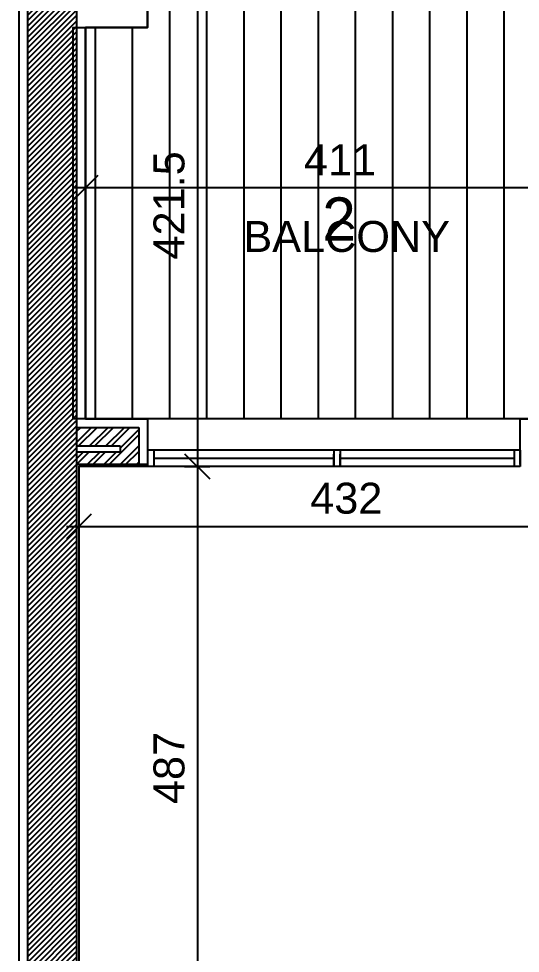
# Model space of a CAD drawing. Extents: x -1.7 to 43, y -165.8 to -101.1.
# Drawn here: x 0.01 to 4.06, y -113.5 to -105.95 of the extents above; entities that cross this region are included whole.
import ezdxf
from ezdxf.enums import TextEntityAlignment as Align

# ---------------------------------------------------------------- set-up
doc = ezdxf.new("R2010")
doc.units = 0
doc.header["$MEASUREMENT"] = 0
doc.header["$PDMODE"] = 35
doc.header["$PDSIZE"] = 0.3
doc.layers.get('0').update_dxf_attribs({"linetype": 'CONTINUOUS'})
doc.layers.get('DEFPOINTS').update_dxf_attribs({"linetype": 'CONTINUOUS'})
for name, color, linetype in [('A-ALU', 9, 'CONTINUOUS'), ('A-AREAS', 6, 'CONTINUOUS'), ('A-AREAS-TXT', 6, 'CONTINUOUS'), ('a-dim', 3, 'CONTINUOUS'), ('A-HATCH-CONC', 8, 'CONTINUOUS'), ('A-HATCH-WALL', 8, 'CONTINUOUS'), ('A-NOMENCLATURE', 3, 'CONTINUOUS'), ('A-PLASTER', 8, 'CONTINUOUS'), ('a-revetement', 1, 'CONTINUOUS'), ('A-TILES', 137, 'CONTINUOUS'), ('A-WALL', 4, 'CONTINUOUS'), ('areaexe', 2, 'CONTINUOUS'), ('S-2ND-3RD-4-5-6TH$0$A-STR 2-3-4-5-6', 2, 'CONTINUOUS')]:
    doc.layers.add(name, color=color, linetype=linetype)
doc.styles.add('A100-STEXT', font='ARIAL.TTF', dxfattribs={"height": 0.25})
doc.dimstyles.new('A100-DIM', dxfattribs={"dimtxt": 0.25, "dimasz": 0.2, "dimexe": 0.1, "dimexo": 0.3, "dimgap": 0.1, "dimtad": 1, "dimlfac": 100, "dimrnd": 0.5, "dimdsep": 46, "dimtxsty": 'A100-STEXT', "dimblk1": 'OBLIQUE', "dimblk2": 'OBLIQUE', "dimsah": 1, "dimcen": -0.05, "dimdle": 0.1, "dimclrd": 15, "dimclre": 15, "dimclrt": 256, "dimadec": 0, "dimazin": 0, "dimtfac": 0.28, "dimtix": 1, "dimtmove": 2, "dimatfit": 3, "dimldrblk": 'OBLIQUE', "dimfxl": 0, "dimtolj": 1, "dimarcsym": 0})

# ---------------------------------------------------------------- blocks, each defined once
blk = doc.blocks.new('_OBLIQUE')
at = {"color": 0, "linetype": 'ByBlock'}
blk.add_line((-0.5, -0.5), (0.5, 0.5), dxfattribs=at)
blk = doc.blocks.new('*D63')
at = {"layer": 'a-dim', "color": 15, "lineweight": -2}
for p, q in [((1.4511, -105.2501), (1.4511, -109.6651)), ((1.3484, -105.3501), (1.5511, -105.3501)), ((1.3484, -109.5651), (1.5511, -109.5651))]:
    blk.add_line(p, q, dxfattribs=at)
at = {"layer": 'DEFPOINTS', "color": 0}
for p in [(1.0484, -105.3501), (1.0484, -109.5651), (1.4511, -109.5651)]:
    blk.add_point(p, dxfattribs=at)
at = {"layer": 'a-dim', "color": 15, "lineweight": -2, "xscale": 0.2, "yscale": 0.2, "zscale": 0.2}
for p, rotation in [((1.4511, -105.3501), 90), ((1.4511, -109.5651), 270)]:
    blk.add_blockref('_OBLIQUE', p, dxfattribs=dict(at, rotation=rotation))
at = {"layer": 'a-dim', "insert": (1.2234, -107.4576), "char_height": 0.25, "attachment_point": 5, "rotation": 90, "style": 'A100-STEXT'}
blk.add_mtext('\\A1;421.5', dxfattribs=at)
blk = doc.blocks.new('*D64')
at = {"layer": 'a-dim', "color": 15, "lineweight": -2}
for p, q in [((1.4511, -109.4651), (1.4511, -114.5351)), ((1.3484, -109.5651), (1.5511, -109.5651)), ((1.3934, -114.4351), (1.5511, -114.4351))]:
    blk.add_line(p, q, dxfattribs=at)
at = {"layer": 'DEFPOINTS', "color": 0}
for p in [(1.0484, -109.5651), (1.0934, -114.4351), (1.4511, -114.4351)]:
    blk.add_point(p, dxfattribs=at)
at = {"layer": 'a-dim', "color": 15, "lineweight": -2, "xscale": 0.2, "yscale": 0.2, "zscale": 0.2}
for p, rotation in [((1.4511, -109.5651), 90), ((1.4511, -114.4351), 270)]:
    blk.add_blockref('_OBLIQUE', p, dxfattribs=dict(at, rotation=rotation))
at = {"layer": 'a-dim', "insert": (1.2234, -112.0001), "char_height": 0.25, "attachment_point": 5, "rotation": 90, "style": 'A100-STEXT'}
blk.add_mtext('\\A1;487', dxfattribs=at)
blk = doc.blocks.new('*D72')
at = {"layer": 'a-dim', "color": 15, "lineweight": -2}
for p, q in [((4.7584, -107.3152), (0.4484, -107.3152)), ((0.5484, -107.3501), (0.5484, -107.4152)), ((4.6584, -107.3501), (4.6584, -107.4152))]:
    blk.add_line(p, q, dxfattribs=at)
at = {"layer": 'DEFPOINTS', "color": 0}
for p in [(0.5484, -107.0501), (4.6584, -107.0501), (0.5484, -107.3152)]:
    blk.add_point(p, dxfattribs=at)
at = {"layer": 'a-dim', "color": 15, "lineweight": -2, "xscale": 0.2, "yscale": 0.2, "zscale": 0.2, "rotation": 180.0000000000002}
blk.add_blockref('_OBLIQUE', (0.5484, -107.3152), dxfattribs=at)
at = {"layer": 'a-dim', "color": 15, "lineweight": -2, "xscale": 0.2, "yscale": 0.2, "zscale": 0.2}
blk.add_blockref('_OBLIQUE', (4.6584, -107.3152), dxfattribs=at)
at = {"layer": 'a-dim', "insert": (2.6034, -107.0897), "char_height": 0.25, "attachment_point": 5, "style": 'A100-STEXT'}
blk.add_mtext('\\A1;411', dxfattribs=at)
blk = doc.blocks.new('*D80')
at = {"layer": 'a-dim', "color": 15, "lineweight": -2}
for p, q in [((0.4934, -109.8651), (0.4934, -110.151)), ((4.8134, -109.8651), (4.8134, -110.151)), ((0.3934, -110.051), (4.9134, -110.051))]:
    blk.add_line(p, q, dxfattribs=at)
at = {"layer": 'DEFPOINTS', "color": 0}
for p in [(0.4934, -109.5651), (4.8134, -109.5651), (4.8134, -110.051)]:
    blk.add_point(p, dxfattribs=at)
at = {"layer": 'a-dim', "color": 15, "lineweight": -2, "xscale": 0.2, "yscale": 0.2, "zscale": 0.2, "rotation": 180}
blk.add_blockref('_OBLIQUE', (0.4934, -110.051), dxfattribs=at)
at = {"layer": 'a-dim', "color": 15, "lineweight": -2, "xscale": 0.2, "yscale": 0.2, "zscale": 0.2}
blk.add_blockref('_OBLIQUE', (4.8134, -110.051), dxfattribs=at)
at = {"layer": 'a-dim', "insert": (2.6534, -109.8233), "char_height": 0.25, "attachment_point": 5, "style": 'A100-STEXT'}
blk.add_mtext('\\A1;432', dxfattribs=at)
blk = doc.blocks.new('A$C45441731')
at = {"layer": 'A-ALU'}
for p, q in [((4.0584, 52.915), (1.0484, 52.915)), ((1.0484, 52.915), (1.0484, 52.785)), ((1.0984, 52.915), (1.0984, 52.785)), ((2.5534, 52.915), (2.5534, 52.785)), ((2.6034, 52.915), (2.6034, 52.785)), ((4.0084, 52.915), (4.0084, 52.785)), ((4.0584, 52.915), (4.0584, 52.785)), ((2.5534, 52.85), (1.0984, 52.85)), ((2.5534, 52.785), (2.5534, 52.885)), ((2.6034, 52.785), (2.6034, 52.885)), ((4.0084, 52.85), (2.6034, 52.85)), ((4.0584, 52.785), (1.0484, 52.785))]:
    blk.add_line(p, q, dxfattribs=at)

msp = doc.modelspace()

# ---------------------------------------------------------------- hatches: boundary and pattern name
at = {"layer": 'A-HATCH-CONC'}
h = msp.add_hatch(dxfattribs=at)
h.set_pattern_fill('ANSI31', color=256, scale=0.25, style=0)
h.set_pattern_definition([(45, (5e-11, -162.350143), (-0.022097087, 0.022097087), [])])
h.paths.add_polyline_path([(0.47837, -105.11243), (0.07837, -105.12136), (0.07837, -120.35014), (0.47837, -120.35014)])
at = {"layer": 'A-HATCH-WALL'}
h = msp.add_hatch(dxfattribs=at)
h.set_pattern_fill('ANSI32', color=256, scale=0.25, style=0)
h.set_pattern_definition([(45, (5e-11, -162.35014), (-0.06629126, 0.06629126), []), (45, (0.04419, -162.35014), (-0.06629126, 0.06629126), [])])
h.paths.add_polyline_path([(0.97837, -109.25014), (0.47837, -109.25014), (0.47837, -109.40014), (0.82837, -109.40014), (0.82837, -109.45014), (0.47837, -109.45014), (0.47837, -109.55014), (0.97837, -109.55014)])
at = {"layer": 'A-TILES'}
h = msp.add_hatch(dxfattribs=at)
h.set_pattern_fill('_USER', color=256, scale=0.3, angle=90, style=0, pattern_type=0)
h.set_pattern_definition([(90, (11.72837, -144.15014), (-0.3, 2e-17), [])])
h.paths.add_polyline_path([(4.65837, -105.95014), (2.38486, -105.95014), (4.65837, -107.7785)])
h.paths.add_polyline_path([(4.65837, -105.95014), (4.65837, -105.45014), (1.76313, -105.45014), (2.38486, -105.95014)])
h.paths.add_polyline_path([(2.38486, -105.95014), (1.76313, -105.45014), (1.04837, -105.45014), (1.04837, -105.95014)])
h.paths.add_polyline_path([(1.04837, -105.95014), (1.04837, -106.02014), (0.44837, -106.02014), (0.44837, -109.18014), (4.65837, -109.18014), (4.65837, -107.7785), (2.38486, -105.95014)])

# ---------------------------------------------------------------- linework, layer by layer
at = {"layer": 'A-ALU'}
msp.add_line((4.05837, -109.18014), (1.04837, -109.18014), dxfattribs=at)
at = {"layer": 'A-AREAS'}
msp.add_lwpolyline([(4.65837, -105.35014), (4.65837, -109.18014), (0.44837, -109.18014), (0.44837, -106.02014), (1.04837, -106.02014), (1.04837, -105.02246), (0.00837, -105.05341), (0.00837, -120.42014), (0.47837, -120.42014), (0.47837, -118.92014), (4.65837, -118.92014), (4.65837, -120.42014), (12.29837, -120.42014), (12.29837, -119.32014), (13.63258, -119.32014), (14.39249, -118.39136), (14.57768, -118.54029), (14.74689, -118.32989), (17.36523, -120.43556)], dxfattribs=at)
at = {"layer": 'A-PLASTER'}
msp.add_lwpolyline([(1.04837, -109.56514), (0.49337, -109.56514), (0.49337, -114.43514), (1.09337, -114.43514), (1.09337, -114.61514), (0.49337, -114.61514), (0.49337, -118.53514), (1.09837, -118.53514)], dxfattribs=at)
at = {"layer": 'a-revetement'}
for p, q in [((1.04837, -105.02246), (1.04837, -106.02014)), ((0.00837, -105.05341), (0.00837, -120.42014)), ((1.04837, -106.02014), (0.54837, -106.02014)), ((0.54837, -106.02014), (0.54837, -109.18014)), ((0.54837, -109.18014), (1.04837, -109.18014)), ((1.04837, -109.18014), (1.04837, -109.55014)), ((4.05837, -109.55014), (4.05837, -109.18014)), ((4.05837, -109.18014), (4.65837, -109.18014)), ((1.04837, -109.55014), (0.97837, -109.55014))]:
    msp.add_line(p, q, dxfattribs=at)
at = {"layer": 'A-WALL'}
for p, q in [((0.47837, -109.25014), (0.97837, -109.25014)), ((0.97837, -109.25014), (0.97837, -109.55014)), ((0.47837, -109.40014), (0.82837, -109.40014)), ((0.82837, -109.40014), (0.82837, -109.45014)), ((0.82837, -109.45014), (0.47837, -109.45014)), ((0.97837, -109.55014), (0.47837, -109.55014))]:
    msp.add_line(p, q, dxfattribs=at)
at = {"layer": 'areaexe'}
for p, q in [((0.00837, -105.05341), (0.00837, -120.42014)), ((1.04837, -106.02014), (1.04837, -105.35014)), ((0.54837, -109.18014), (0.54837, -106.02014)), ((0.54837, -106.02014), (1.04837, -106.02014)), ((4.65837, -109.18014), (0.54837, -109.18014))]:
    msp.add_line(p, q, dxfattribs=at)
at = {"layer": 'S-2ND-3RD-4-5-6TH$0$A-STR 2-3-4-5-6'}
msp.add_lwpolyline([(0.07837, -120.35014), (0.47837, -120.35014), (0.47837, -105.11243), (0.07837, -105.12136)], close=True, dxfattribs=at)

# ---------------------------------------------------------------- block references
at = {"layer": 'A-ALU'}
msp.add_blockref('A$C45441731', (0, -162.35014), dxfattribs=at)

# ---------------------------------------------------------------- texts
at = {"layer": 'A-AREAS-TXT', "style": 'A100-STEXT'}
msp.add_text('2', height=0.35, dxfattribs=at).set_placement((2.5949, -107.74285), align=Align.CENTER)
at = {"layer": 'A-NOMENCLATURE', "style": 'A100-STEXT'}
msp.add_text('BALCONY', height=0.25, dxfattribs=at).set_placement((2.65675, -107.70847), align=Align.MIDDLE)

# ---------------------------------------------------------------- dimensions: what is measured, and where the dimension line sits
at = {"layer": 'a-dim'}
for p1, p2, distance, picture, middle in [((1.04837, -105.35014), (1.04837, -109.56514), 0.4027, '*D63', (1.22342, -107.45764)), ((4.65837, -107.05014), (0.54837, -107.05014), 0.26504, '*D72', (2.60337, -107.08967)), ((0.49337, -109.56514), (4.81337, -109.56514), -0.4859, '*D80', (2.65337, -109.82332))]:
    dim = msp.add_aligned_dim(p1=p1, p2=p2, distance=distance, dimstyle='A100-DIM', dxfattribs=at)
    dim.commit()
    dim.dimension.update_dxf_attribs({"geometry": picture, "text_midpoint": middle})
dim = msp.add_linear_dim(base=(1.45107, -114.43514), p1=(1.04837, -109.56514), p2=(1.09337, -114.43514), angle=90, dimstyle='A100-DIM', dxfattribs=at)
dim.commit()
dim.dimension.update_dxf_attribs({"geometry": '*D64', "text_midpoint": (1.22342, -112.00014)})

doc.saveas('drawing.dxf')
